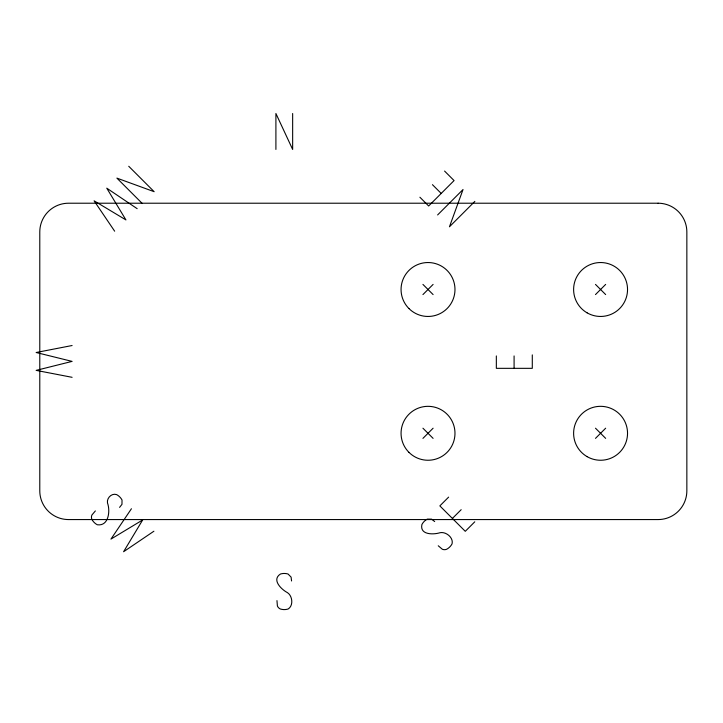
<?xml version="1.0" encoding="UTF-8"?>
<svg xmlns="http://www.w3.org/2000/svg" width="723" height="723" viewBox="0 0 723 723"><rect width="100%" height="100%" fill="white"/><g stroke="black" fill="none" stroke-linecap="round" stroke-linejoin="round"><path stroke-width="1.08" d="M131.432 508.739L110.953 539.096L142.657 519.964L123.588 551.73L153.909 531.215M95.364 510.935L91.893 515.029A5.766 5.766 0 0 0 91.875 519.367A13.258 13.258 0 0 0 97.262 524.753C108.793 526.489 110.429 510.8 107.483 502.955C106.588 498.039 111.722 492.869 116.638 494.604A13.258 13.258 0 0 1 122.024 499.991L121.979 504.329L119.575 507.383M437.614 214.948L463.027 189.525L449.453 226.787L474.866 201.365M422.937 294.577L433.104 284.41M422.937 438.373L433.104 428.206M595.49 294.577L605.657 284.41M448.622 497.126L439.855 505.892L465.269 531.315L474.776 521.807M452.399 518.445L461.166 509.679M595.49 438.373L605.657 428.206M72.101 345.522L36.15 352.508L72.101 361.392L36.15 370.375L72.101 377.316M137.162 208.676L106.76 188.17L125.929 219.919L94.107 200.822L114.65 231.188M595.49 284.41L605.657 294.577M444.573 171.062L454.071 180.569L428.658 205.992L419.891 197.225M432.444 184.672L441.211 193.439M595.49 428.206L605.657 438.373M422.937 284.41L433.104 294.577M422.937 428.206L433.104 438.373M128.73 166.272L154.153 191.694L116.891 178.111L142.314 203.534M434.686 521.563L431.631 519.159L427.293 519.105A13.258 13.258 0 0 0 421.907 524.5C419.539 535.092 433.619 534.749 440.036 532.715C445.964 531.423 453.692 537.632 452.056 543.868A13.258 13.258 0 0 1 446.669 549.263A5.766 5.766 0 0 1 442.331 549.245L438.246 545.775M532.291 354.885L532.291 368.332L496.34 368.332L496.34 355.933M514.089 355.933L514.089 368.332M292.652 113.502L292.652 149.444L275.906 113.502L275.906 149.444M291.568 580.976L291.098 577.117L288.07 574.017A13.258 13.258 0 0 0 280.452 574.017C271.279 579.837 281.482 589.543 287.465 592.652C292.571 595.933 293.637 605.784 288.07 609.037A13.258 13.258 0 0 1 280.452 609.037A5.766 5.766 0 0 1 277.397 605.955L276.963 600.614M658.093 203.217L68.54 203.217A28.757 28.757 0 0 0 39.783 231.984L39.783 490.809A28.757 28.757 0 0 0 68.54 519.566L658.093 519.566A28.757 28.757 0 0 0 686.85 490.809L686.85 231.984A28.757 28.757 0 0 0 658.093 203.217M587.094 456.638A26.959 26.959 0 0 0 627.537 433.285A26.959 26.959 0 0 0 587.094 409.941A26.959 26.959 0 0 0 587.094 456.638M408.956 308.558A26.959 26.959 0 0 0 454.062 296.475A26.959 26.959 0 0 0 421.048 263.452A26.959 26.959 0 0 0 408.956 308.558M587.094 312.842A26.959 26.959 0 0 0 627.537 289.498A26.959 26.959 0 0 0 587.094 266.145A26.959 26.959 0 0 0 587.094 312.842M408.956 452.354A26.959 26.959 0 0 0 454.062 440.271A26.959 26.959 0 0 0 421.048 407.248A26.959 26.959 0 0 0 408.956 452.354"/></g></svg>
